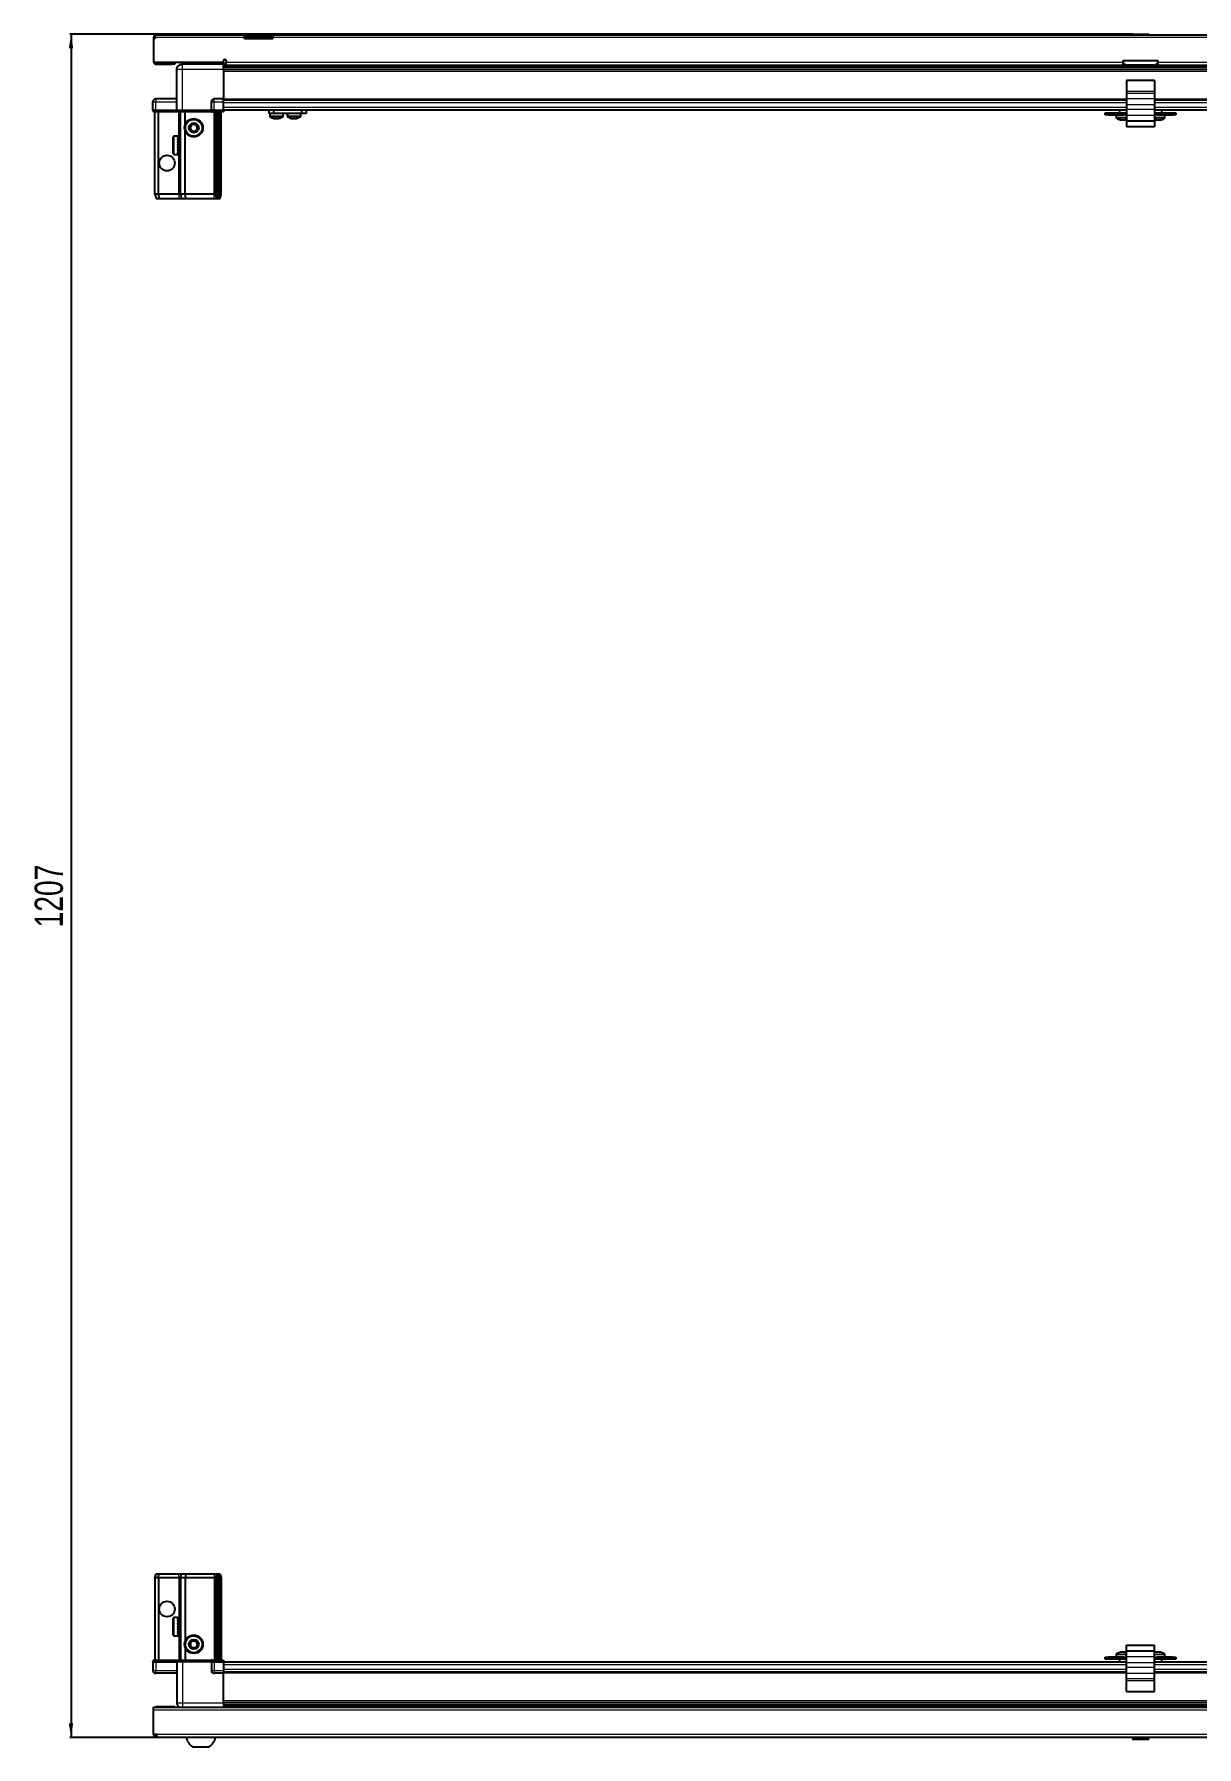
# Model space of a CAD drawing. Header units: millimetres. Extents: x 1214 to 5794, y -275 to 1832.
# Drawn here: x 1286 to 2110, y -275 to 938 of the extents above; entities that cross this region are included whole.
import ezdxf

# ---------------------------------------------------------------- set-up
doc = ezdxf.new("R2010")
doc.units = ezdxf.units.MM
doc.layers.add('FORMAT', color=7, linetype='Continuous')
doc.styles.add('SLDTEXTSTYLE0', font='TXT', dxfattribs={"width": 0.75})
doc.dimstyles.new('SLDDIMSTYLE0', dxfattribs={"dimtxt": 20, "dimasz": 10, "dimexe": 0, "dimexo": 0.0625, "dimgap": 5, "dimtad": 2, "dimdec": 1, "dimrnd": 1e-09, "dimzin": 12, "dimdsep": 46, "dimtxsty": 'SLDTEXTSTYLE0', "dimsah": 1, "dimcen": 0.09, "dimadec": 0, "dimazin": 3, "dimtfac": 1, "dimtofl": 0, "dimtmove": 0, "dimatfit": 3, "dimfxl": 0, "dimfrac": 2, "dimtolj": 1, "dimtzin": 12, "dimarcsym": 0})

# ---------------------------------------------------------------- blocks, each defined once
blk = doc.blocks.new('_D_9')
at = {"layer": 'FORMAT'}
for p, q in [((2064.1, 938.2), (1310.9, 938.2)), ((1311.9, 938.2), (1311.9, -268.8)), ((1372.5, -268.8), (1310.9, -268.8))]:
    blk.add_line(p, q, dxfattribs=at)
for points in [[(1311.9, 938.2), (1310.3, 928.2), (1313.4, 928.2)], [(1311.9, -268.8), (1313.4, -258.8), (1310.3, -258.8)]]:
    blk.add_solid(points, dxfattribs=at)
at = {"layer": 'FORMAT', "insert": (1286.1, 305.2), "char_height": 20, "attachment_point": 1, "rotation": 90, "style": 'SLDTEXTSTYLE0'}
blk.add_mtext('1207', dxfattribs=at)

msp = doc.modelspace()

# ---------------------------------------------------------------- linework, layer by layer
at = {"color": 7, "linetype": 'Continuous', "lineweight": 25}
for p, q in [((1371.37, 935.84), (1370.37, 935.84)), ((1370.37, 935.84), (1370.37, 934.94)), ((1371.37, 934.94), (1370.37, 934.94)), ((1370.37, 934.94), (1370.37, 918.44)), ((1371.37, 935.84), (1371.37, 934.94)), ((1371.97, 937.94), (1434.87, 937.94)), ((1434.87, 935.84), (1434.87, 937.94)), ((1434.87, 937.94), (1444.87, 937.94)), ((1444.87, 936.44), (1434.87, 936.44)), ((1434.87, 934.94), (1434.87, 935.84)), ((1454.87, 934.94), (1434.87, 934.94)), ((1444.87, 937.94), (1454.87, 937.94)), ((1454.87, 936.44), (1444.87, 936.44)), ((1454.87, 937.94), (1454.87, 935.84)), ((1454.87, 937.94), (2684.87, 937.94)), ((1454.87, 934.94), (1454.87, 935.84)), ((2064.09, 938.24), (2064.09, 937.94)), ((2064.09, 938.24), (2075.66, 938.24)), ((2075.66, 937.94), (2075.66, 938.24)), ((1370.37, 918.44), (1419.87, 918.44)), ((1372.47, 916.94), (1383.37, 916.94)), ((1385.37, 916.94), (1383.37, 916.94)), ((1385.37, 918.44), (1385.37, 916.94)), ((1386.87, 884.44), (1386.87, 913.44)), ((1390.62, 918.44), (1390.62, 916.94)), ((1419.87, 916.94), (1390.87, 916.94)), ((1417.12, 916.94), (1417.12, 918.44)), ((1419.87, 918.44), (1419.87, 919.29)), ((1419.87, 918.44), (1419.87, 916.94)), ((1419.87, 916.29), (1443.75, 916.29)), ((2719.87, 914.49), (1419.87, 914.49)), ((2719.87, 914.46), (1419.87, 914.46)), ((1419.87, 913.44), (1419.87, 892.44)), ((1421.87, 919.29), (1421.87, 918.54)), ((1421.87, 916.44), (1421.87, 918.54)), ((1421.87, 916.44), (2057.37, 916.44)), ((1438.38, 916.44), (1438.38, 916.29)), ((1438.54, 916.44), (1438.54, 916.29)), ((1438.74, 916.44), (1438.74, 916.29)), ((1439.29, 916.44), (1439.29, 916.29)), ((1439.71, 916.44), (1439.71, 916.29)), ((1440.6, 916.44), (1440.6, 916.29)), ((1441.18, 916.44), (1441.18, 916.29)), ((1442.32, 916.44), (1442.32, 916.29)), ((1443.01, 916.44), (1443.01, 916.29)), ((1443.75, 916.29), (1444.29, 916.29)), ((1444.29, 916.44), (1444.29, 916.29)), ((1444.29, 916.29), (1444.3, 916.29)), ((1444.3, 916.29), (1445.03, 916.29)), ((1444.48, 916.44), (1444.48, 916.29)), ((1444.98, 916.44), (1444.98, 916.29)), ((1445.03, 916.44), (1445.03, 916.29)), ((1445.03, 916.29), (1446, 916.29)), ((1445.03, 916.29), (1445.03, 916.29)), ((1446, 916.29), (2693.75, 916.29)), ((1446.32, 916.44), (1446.32, 916.29)), ((1446.33, 916.44), (1446.33, 916.29)), ((1447.03, 916.44), (1447.03, 916.29)), ((1448.21, 916.44), (1448.21, 916.29)), ((1448.82, 916.44), (1448.82, 916.29)), ((1449.77, 916.44), (1449.77, 916.29)), ((1450.22, 916.44), (1450.22, 916.29)), ((1450.85, 916.44), (1450.85, 916.29)), ((1451.1, 916.44), (1451.1, 916.29)), ((1451.35, 916.44), (1451.35, 916.29)), ((1451.37, 916.44), (1451.37, 916.29)), ((2082.37, 919.44), (2057.37, 919.44)), ((2057.37, 919.44), (2057.37, 918.54)), ((2057.37, 918.54), (2057.37, 916.44)), ((2079.37, 916.44), (2060.37, 916.44)), ((2082.37, 918.54), (2082.37, 919.44)), ((2082.37, 916.44), (2082.37, 918.54)), ((2082.37, 916.44), (2717.87, 916.44)), ((2079.87, 905.39), (2059.87, 905.39)), ((2059.87, 905.39), (2059.87, 897.66)), ((2079.87, 905.39), (2079.87, 897.66)), ((1369.87, 884.44), (1369.87, 890.44)), ((1386.87, 892.44), (1371.87, 892.44)), ((1411.37, 884.44), (1411.37, 890.44)), ((1419.87, 892.44), (1413.37, 892.44)), ((1419.87, 890.44), (1419.87, 892.44)), ((1419.87, 891.79), (2059.87, 891.79)), ((1419.87, 884.44), (1419.87, 890.44)), ((2059.87, 897.66), (2059.87, 896.22)), ((2059.87, 896.22), (2059.87, 892.45)), ((2059.87, 892.45), (2059.87, 888.12)), ((2059.87, 888.12), (2059.87, 884.89)), ((2079.87, 897.66), (2079.87, 896.22)), ((2079.87, 896.22), (2079.87, 892.45)), ((2079.87, 892.45), (2079.87, 888.12)), ((2079.87, 891.79), (2719.87, 891.79)), ((2079.87, 888.12), (2079.87, 884.89)), ((1369.87, 884.44), (1369.87, 884.1)), ((1369.87, 884.44), (1369.87, 884.44)), ((1369.87, 884.44), (1369.87, 884.1)), ((1371.87, 884.44), (1369.87, 884.44)), ((1369.87, 884.1), (1370.37, 883.24)), ((1369.87, 884.1), (1370.37, 883.24)), ((1370.37, 883.24), (1371.87, 883.24)), ((1371.37, 824.94), (1371.37, 883.24)), ((1371.87, 884.44), (1386.67, 884.44)), ((1386.67, 883.24), (1371.87, 883.24)), ((1373.87, 824.94), (1373.87, 883.24)), ((1386.67, 884.44), (1386.87, 884.44)), ((1386.87, 883.24), (1386.67, 883.24)), ((1386.87, 884.44), (1386.87, 883.24)), ((1386.87, 884.44), (1390.87, 884.44)), ((1390.87, 883.24), (1386.87, 883.24)), ((1389.37, 824.94), (1389.37, 883.24)), ((1390.87, 884.44), (1411.17, 884.44)), ((1411.17, 883.24), (1390.87, 883.24)), ((1392.87, 874.44), (1392.87, 883.24)), ((1411.17, 884.44), (1411.37, 884.44)), ((1411.37, 883.24), (1411.17, 883.24)), ((1411.37, 884.44), (1411.37, 883.24)), ((1413.37, 884.44), (1411.37, 884.44)), ((1411.37, 884.44), (1413.37, 884.44)), ((1411.37, 883.24), (1412.05, 883.24)), ((1419.87, 883.24), (1412.05, 883.24)), ((1413.37, 884.44), (1419.87, 884.44)), ((1413.37, 884.1), (1419.87, 884.1)), ((1414.37, 824.94), (1414.37, 883.24)), ((1415.37, 824.94), (1415.37, 883.24)), ((1416.87, 824.94), (1416.87, 883.24)), ((1418.37, 824.94), (1418.37, 883.24)), ((1419.87, 884.59), (2059.87, 884.59)), ((1419.87, 884.44), (1419.87, 884.1)), ((1419.87, 884.1), (1419.87, 883.24)), ((1452.32, 882.09), (1452.32, 884.59)), ((1455.32, 882.09), (1452.32, 882.09)), ((1452.67, 882.09), (1452.67, 880.18)), ((1455.32, 884.59), (1455.32, 882.09)), ((1475.52, 882.09), (1455.32, 882.09)), ((1462.17, 880.18), (1462.17, 882.09)), ((1465.12, 882.09), (1465.12, 880.18)), ((1465.17, 882.09), (1465.17, 880.18)), ((1474.67, 880.18), (1474.67, 882.09)), ((1475.52, 882.09), (1475.52, 884.59)), ((1478.52, 882.09), (1475.52, 882.09)), ((1478.52, 884.59), (1478.52, 882.09)), ((2044.87, 881.09), (2044.87, 882.59)), ((2044.87, 882.59), (2046.87, 882.59)), ((2046.87, 881.09), (2044.87, 881.09)), ((2046.87, 882.59), (2046.87, 881.09)), ((2046.87, 882.59), (2058.12, 882.59)), ((2046.87, 881.09), (2058.12, 881.09)), ((2052.62, 881.09), (2052.62, 879.18)), ((2054.87, 884.59), (2054.87, 882.59)), ((2058.12, 881.09), (2058.12, 882.59)), ((2058.12, 882.59), (2059.87, 882.59)), ((2059.87, 881.09), (2058.12, 881.09)), ((2059.87, 884.89), (2059.87, 880.57)), ((2059.87, 880.57), (2059.87, 876.59)), ((2079.87, 876.59), (2059.87, 876.59)), ((2059.87, 876.59), (2059.87, 872.59)), ((2079.87, 884.89), (2079.87, 880.57)), ((2079.87, 884.59), (2719.87, 884.59)), ((2079.87, 882.59), (2081.62, 882.59)), ((2081.62, 881.09), (2079.87, 881.09)), ((2079.87, 880.57), (2079.87, 876.59)), ((2079.87, 877.79), (2080.12, 877.71)), ((2079.87, 876.59), (2079.87, 872.59)), ((2081.62, 882.59), (2081.62, 881.09)), ((2081.62, 882.59), (2092.87, 882.59)), ((2081.62, 881.09), (2092.87, 881.09)), ((2084.87, 882.59), (2084.87, 884.59)), ((2087.12, 879.18), (2087.12, 881.09)), ((2092.87, 881.09), (2092.87, 882.59)), ((2092.87, 882.59), (2094.87, 882.59)), ((2094.87, 881.09), (2092.87, 881.09)), ((2094.87, 882.59), (2094.87, 881.09)), ((1384.17, 853.74), (1384.17, 865.14)), ((1387.87, 865.94), (1384.97, 865.94)), ((1387.37, 865.84), (1387.87, 865.84)), ((1387.37, 865.84), (1387.37, 865.68)), ((1387.37, 865.68), (1387.87, 865.68)), ((1387.37, 865.19), (1387.87, 865.19)), ((1387.37, 865.19), (1387.37, 864.81)), ((1387.37, 864.81), (1387.87, 864.81)), ((1387.37, 863.97), (1387.87, 863.97)), ((1387.37, 863.97), (1387.37, 863.42)), ((1387.37, 863.42), (1387.87, 863.42)), ((1387.37, 862.31), (1387.87, 862.31)), ((1387.37, 862.31), (1387.37, 861.63)), ((1387.87, 865.84), (1387.87, 865.94)), ((1387.87, 865.68), (1387.87, 865.84)), ((1387.87, 865.19), (1387.87, 865.68)), ((1387.87, 864.81), (1387.87, 865.19)), ((1387.87, 863.97), (1387.87, 864.81)), ((1387.87, 863.42), (1387.87, 863.97)), ((1387.97, 863.84), (1387.87, 863.84)), ((1387.87, 862.31), (1387.87, 863.42)), ((1387.87, 861.63), (1387.87, 862.31)), ((1387.97, 862.32), (1387.97, 863.84)), ((1387.97, 855.04), (1387.97, 862.32)), ((1388.86, 862.75), (1388.37, 863.44)), ((1388.37, 855.44), (1388.37, 863.44)), ((1389.34, 863.44), (1388.86, 862.75)), ((1388.86, 856.13), (1388.86, 862.75)), ((1389.37, 863.44), (1389.34, 863.44)), ((1389.34, 855.44), (1389.34, 863.44)), ((1392.87, 824.94), (1392.87, 869.44)), ((2079.87, 872.59), (2059.87, 872.59)), ((1384.97, 852.94), (1387.87, 852.94)), ((1387.37, 861.63), (1387.87, 861.63)), ((1387.37, 860.37), (1387.87, 860.37)), ((1387.37, 860.37), (1387.37, 859.63)), ((1387.37, 860.07), (1387.87, 860.07)), ((1387.37, 859.63), (1387.87, 859.63)), ((1387.37, 858.34), (1387.87, 858.34)), ((1387.37, 858.34), (1387.37, 857.62)), ((1387.37, 858.2), (1387.87, 858.2)), ((1387.37, 857.62), (1387.87, 857.62)), ((1387.37, 856.41), (1387.87, 856.41)), ((1387.37, 856.41), (1387.37, 855.78)), ((1387.37, 855.78), (1387.87, 855.78)), ((1387.37, 854.78), (1387.87, 854.78)), ((1387.37, 854.78), (1387.37, 854.3)), ((1387.37, 854.3), (1387.87, 854.3)), ((1387.37, 853.61), (1387.87, 853.61)), ((1387.37, 853.61), (1387.37, 853.32)), ((1387.37, 853.32), (1387.87, 853.32)), ((1387.37, 853), (1387.87, 853)), ((1387.37, 853), (1387.37, 852.94)), ((1387.37, 852.94), (1387.87, 852.94)), ((1387.87, 860.37), (1387.87, 861.63)), ((1387.87, 860.07), (1387.87, 860.37)), ((1387.87, 858.34), (1387.87, 859.63)), ((1387.87, 857.62), (1387.87, 858.2)), ((1387.87, 856.41), (1387.87, 857.62)), ((1387.87, 855.78), (1387.87, 856.41)), ((1387.87, 854.78), (1387.87, 855.78)), ((1387.87, 855.04), (1387.97, 855.04)), ((1387.87, 854.3), (1387.87, 854.78)), ((1387.87, 853.61), (1387.87, 854.3)), ((1387.87, 853.32), (1387.87, 853.61)), ((1387.87, 853), (1387.87, 853.32)), ((1387.87, 852.94), (1387.87, 853)), ((1387.87, 852.94), (1387.87, 852.94)), ((1388.37, 855.44), (1388.86, 856.13)), ((1388.86, 856.13), (1389.34, 855.44)), ((1389.34, 855.44), (1389.37, 855.44)), ((1371.37, 824.94), (1372.18, 821.94)), ((1373.87, 824.94), (1371.37, 824.94)), ((1372.18, 821.94), (1374.03, 821.94)), ((1388.37, 824.94), (1373.87, 824.94)), ((1373.87, 824.94), (1374.03, 821.94)), ((1374.03, 821.94), (1388.37, 821.94)), ((1389.37, 824.94), (1388.37, 824.94)), ((1388.37, 821.94), (1390.18, 821.94)), ((1392.87, 824.94), (1389.37, 824.94)), ((1389.37, 824.94), (1390.18, 821.94)), ((1390.18, 821.94), (1393.21, 821.94)), ((1413.37, 824.94), (1392.87, 824.94)), ((1393.21, 821.94), (1392.87, 824.94)), ((1393.21, 821.94), (1413.37, 821.94)), ((1414.37, 824.94), (1413.37, 824.94)), ((1413.37, 821.94), (1415.18, 821.94)), ((1415.37, 824.94), (1414.37, 824.94)), ((1415.18, 821.94), (1414.37, 824.94)), ((1415.18, 821.94), (1415.92, 821.94)), ((1416.87, 824.94), (1415.37, 824.94)), ((1415.92, 821.94), (1415.37, 824.94)), ((1415.92, 821.94), (1416.42, 821.94)), ((1416.42, 821.94), (1416.87, 824.94)), ((1416.42, 821.94), (1417.57, 821.94)), ((1418.37, 824.94), (1416.87, 824.94)), ((1417.57, 821.94), (1418.37, 824.94)), ((1371.37, -155.76), (1372.18, -152.76)), ((1373.87, -155.76), (1371.37, -155.76)), ((1371.37, -155.76), (1371.37, -214.06)), ((1372.18, -152.76), (1374.03, -152.76)), ((1373.87, -155.76), (1374.03, -152.76)), ((1388.37, -155.76), (1373.87, -155.76)), ((1373.87, -155.76), (1373.87, -214.06)), ((1374.03, -152.76), (1388.37, -152.76)), ((1388.37, -152.76), (1390.18, -152.76)), ((1389.37, -155.76), (1388.37, -155.76)), ((1389.37, -155.76), (1390.18, -152.76)), ((1392.87, -155.76), (1389.37, -155.76)), ((1389.37, -155.76), (1389.37, -214.06)), ((1390.18, -152.76), (1393.21, -152.76)), ((1393.21, -152.76), (1392.87, -155.76)), ((1413.37, -155.76), (1392.87, -155.76)), ((1392.87, -155.76), (1392.87, -200.26)), ((1393.21, -152.76), (1413.37, -152.76)), ((1413.37, -152.76), (1415.18, -152.76)), ((1414.37, -155.76), (1413.37, -155.76)), ((1415.18, -152.76), (1414.37, -155.76)), ((1414.37, -155.76), (1414.37, -214.06)), ((1415.37, -155.76), (1414.37, -155.76)), ((1415.18, -152.76), (1415.92, -152.76)), ((1415.92, -152.76), (1415.37, -155.76)), ((1415.37, -155.76), (1415.37, -214.06)), ((1416.87, -155.76), (1415.37, -155.76)), ((1415.92, -152.76), (1416.42, -152.76)), ((1416.42, -152.76), (1416.87, -155.76)), ((1416.42, -152.76), (1417.57, -152.76)), ((1416.87, -155.76), (1416.87, -214.06)), ((1418.37, -155.76), (1416.87, -155.76)), ((1417.57, -152.76), (1418.37, -155.76)), ((1418.37, -155.76), (1418.37, -214.06)), ((1384.17, -195.96), (1384.17, -184.56)), ((1387.37, -183.76), (1384.97, -183.76)), ((1387.37, -183.76), (1387.37, -183.77)), ((1387.37, -183.77), (1387.87, -183.77)), ((1387.37, -183.96), (1387.87, -183.96)), ((1387.37, -183.96), (1387.37, -184.18)), ((1387.37, -184.18), (1387.87, -184.18)), ((1387.37, -184.75), (1387.87, -184.75)), ((1387.37, -184.75), (1387.37, -185.18)), ((1387.37, -185.18), (1387.87, -185.18)), ((1387.37, -186.09), (1387.87, -186.09)), ((1387.37, -186.09), (1387.37, -186.68)), ((1387.37, -186.68), (1387.87, -186.68)), ((1387.37, -187.83), (1387.87, -187.83)), ((1387.37, -187.83), (1387.37, -188.53)), ((1387.37, -188.53), (1387.87, -188.53)), ((1387.37, -189.81), (1387.87, -189.81)), ((1387.37, -189.81), (1387.37, -190.55)), ((1387.37, -189.96), (1387.87, -189.96)), ((1387.37, -190.46), (1387.87, -190.46)), ((1387.37, -190.55), (1387.87, -190.55)), ((1387.37, -191.84), (1387.87, -191.84)), ((1387.37, -191.84), (1387.37, -192.54)), ((1387.37, -192.54), (1387.87, -192.54)), ((1387.37, -193.71), (1387.87, -193.71)), ((1387.37, -193.71), (1387.37, -194.31)), ((1387.87, -183.96), (1387.87, -183.77)), ((1387.87, -184.18), (1387.87, -183.96)), ((1387.87, -184.75), (1387.87, -184.18)), ((1387.87, -185.18), (1387.87, -184.75)), ((1387.87, -186.09), (1387.87, -185.18)), ((1387.97, -185.86), (1387.87, -185.86)), ((1387.87, -186.68), (1387.87, -186.09)), ((1387.87, -187.83), (1387.87, -186.68)), ((1387.87, -188.53), (1387.87, -187.83)), ((1387.87, -189.81), (1387.87, -188.53)), ((1387.87, -189.96), (1387.87, -189.81)), ((1387.87, -190.55), (1387.87, -190.46)), ((1387.87, -191.84), (1387.87, -190.55)), ((1387.87, -192.54), (1387.87, -191.84)), ((1387.87, -193.71), (1387.87, -192.54)), ((1387.87, -194.31), (1387.87, -193.71)), ((1387.97, -194.66), (1387.97, -185.86)), ((1388.86, -186.95), (1388.37, -186.26)), ((1388.37, -194.26), (1388.37, -186.26)), ((1388.37, -194.26), (1388.86, -193.57)), ((1389.34, -186.26), (1388.86, -186.95)), ((1388.86, -193.57), (1388.86, -186.95)), ((1388.86, -193.57), (1389.34, -194.26)), ((1389.37, -186.26), (1389.34, -186.26)), ((1389.34, -194.26), (1389.34, -186.26)), ((1384.97, -196.76), (1387.37, -196.76)), ((1387.37, -194.31), (1387.87, -194.31)), ((1387.37, -195.24), (1387.87, -195.24)), ((1387.37, -195.24), (1387.37, -195.69)), ((1387.37, -195.69), (1387.87, -195.69)), ((1387.37, -196.29), (1387.87, -196.29)), ((1387.37, -196.29), (1387.37, -196.53)), ((1387.37, -196.53), (1387.87, -196.53)), ((1387.37, -196.75), (1387.87, -196.75)), ((1387.37, -196.75), (1387.37, -196.76)), ((1387.37, -196.76), (1387.87, -196.76)), ((1387.87, -195.24), (1387.87, -194.31)), ((1387.87, -194.66), (1387.97, -194.66)), ((1387.87, -195.69), (1387.87, -195.24)), ((1387.87, -196.29), (1387.87, -195.69)), ((1387.87, -196.53), (1387.87, -196.29)), ((1387.87, -196.75), (1387.87, -196.53)), ((1387.87, -196.76), (1387.87, -196.75)), ((1389.34, -194.26), (1389.37, -194.26)), ((1392.87, -205.26), (1392.87, -214.06)), ((2059.87, -203.41), (2079.87, -203.41)), ((2059.87, -207.41), (2059.87, -203.41)), ((2079.87, -207.41), (2079.87, -203.41)), ((1370.37, -214.06), (1369.87, -214.93)), ((1369.87, -215.26), (1369.87, -214.93)), ((1369.87, -215.26), (1371.87, -215.26)), ((1369.87, -215.26), (1369.87, -221.26)), ((1371.87, -214.06), (1370.37, -214.06)), ((1371.87, -214.06), (1386.67, -214.06)), ((1386.67, -215.26), (1371.87, -215.26)), ((1371.87, -215.26), (1386.67, -215.26)), ((1386.67, -214.06), (1386.87, -214.06)), ((1386.87, -215.26), (1386.67, -215.26)), ((1386.87, -215.26), (1386.87, -214.06)), ((1386.87, -214.06), (1390.87, -214.06)), ((1390.87, -215.26), (1386.87, -215.26)), ((1386.87, -215.26), (1386.87, -244.26)), ((1390.87, -214.06), (1411.17, -214.06)), ((1411.17, -215.26), (1390.87, -215.26)), ((1411.17, -214.06), (1411.37, -214.06)), ((1411.37, -215.26), (1411.17, -215.26)), ((1411.37, -215.26), (1411.37, -214.06)), ((1412.05, -214.06), (1411.37, -214.06)), ((1411.37, -215.26), (1413.37, -215.26)), ((1411.37, -215.26), (1411.37, -221.26)), ((1412.05, -214.06), (1419.87, -214.06)), ((1419.87, -214.93), (1413.37, -214.93)), ((1419.87, -215.26), (1413.37, -215.26)), ((1413.37, -215.26), (1419.87, -215.26)), ((1419.87, -214.06), (1419.87, -214.93)), ((1419.87, -214.93), (1419.87, -214.93)), ((1419.87, -215.26), (1419.87, -214.93)), ((1419.87, -215.26), (1419.87, -215.26)), ((1419.87, -215.26), (1419.87, -221.26)), ((2059.87, -215.41), (1419.87, -215.41)), ((2044.87, -213.41), (2044.87, -211.91)), ((2044.87, -211.91), (2046.87, -211.91)), ((2046.87, -213.41), (2044.87, -213.41)), ((2046.87, -211.91), (2046.87, -213.41)), ((2058.12, -211.91), (2046.87, -211.91)), ((2058.12, -213.41), (2046.87, -213.41)), ((2052.62, -210.01), (2052.62, -211.91)), ((2054.87, -213.41), (2054.87, -215.41)), ((2058.12, -213.41), (2058.12, -211.91)), ((2058.12, -211.91), (2059.87, -211.91)), ((2059.87, -213.41), (2058.12, -213.41)), ((2058.55, -208.43), (2058.55, -208.43)), ((2059.87, -207.41), (2079.87, -207.41)), ((2059.87, -211.4), (2059.87, -207.41)), ((2059.87, -215.72), (2059.87, -211.4)), ((2059.87, -218.95), (2059.87, -215.72)), ((2079.87, -211.4), (2079.87, -207.41)), ((2079.87, -215.72), (2079.87, -211.4)), ((2079.87, -211.91), (2081.62, -211.91)), ((2081.62, -213.41), (2079.87, -213.41)), ((2719.87, -215.41), (2079.87, -215.41)), ((2079.87, -218.95), (2079.87, -215.72)), ((2081.62, -211.91), (2081.62, -213.41)), ((2092.87, -211.91), (2081.62, -211.91)), ((2092.87, -213.41), (2081.62, -213.41)), ((2083.55, -208.43), (2083.55, -208.43)), ((2084.87, -215.41), (2084.87, -213.41)), ((2087.12, -211.91), (2087.12, -210.01)), ((2092.87, -213.41), (2092.87, -211.91)), ((2092.87, -211.91), (2094.87, -211.91)), ((2094.87, -213.41), (2092.87, -213.41)), ((2094.87, -211.91), (2094.87, -213.41)), ((1386.87, -223.26), (1371.87, -223.26)), ((1419.87, -223.26), (1413.37, -223.26)), ((1419.87, -221.26), (1419.87, -223.26)), ((2059.87, -222.61), (1419.87, -222.61)), ((1419.87, -244.26), (1419.87, -223.26)), ((2059.87, -223.27), (2059.87, -218.95)), ((2059.87, -227.05), (2059.87, -223.27)), ((2059.87, -228.49), (2059.87, -227.05)), ((2059.87, -236.21), (2059.87, -228.49)), ((2079.87, -223.27), (2079.87, -218.95)), ((2719.87, -222.61), (2079.87, -222.61)), ((2079.87, -227.05), (2079.87, -223.27)), ((2079.87, -228.49), (2079.87, -227.05)), ((2079.87, -236.21), (2079.87, -228.49)), ((2059.87, -236.21), (2079.87, -236.21)), ((1370.37, -249.36), (1370.37, -247.26)), ((1370.37, -247.26), (2769.37, -247.26)), ((1370.37, -266.66), (1370.37, -249.36)), ((1385.37, -247.16), (1372.47, -247.16)), ((1385.37, -247.16), (1385.37, -247.26)), ((1419.87, -245.29), (2719.87, -245.29)), ((1419.87, -245.32), (2719.87, -245.32)), ((1443.75, -247.11), (1419.87, -247.11)), ((1438.37, -247.26), (1438.37, -247.11)), ((1438.41, -247.26), (1438.41, -247.11)), ((1438.68, -247.26), (1438.68, -247.11)), ((1438.95, -247.26), (1438.95, -247.11)), ((1439.6, -247.26), (1439.6, -247.11)), ((1440.06, -247.26), (1440.06, -247.11)), ((1441.03, -247.26), (1441.03, -247.11)), ((1441.65, -247.26), (1441.65, -247.11)), ((1442.83, -247.26), (1442.83, -247.11)), ((1443.49, -247.26), (1443.49, -247.11)), ((1443.55, -247.26), (1443.55, -247.11)), ((1444.84, -247.11), (1443.75, -247.11)), ((1445.57, -247.11), (1444.84, -247.11)), ((1444.84, -247.26), (1444.84, -247.11)), ((1444.84, -247.11), (1444.84, -247.11)), ((1444.85, -247.26), (1444.85, -247.11)), ((1445.35, -247.26), (1445.35, -247.11)), ((1445.58, -247.11), (1445.57, -247.11)), ((1445.58, -247.26), (1445.58, -247.11)), ((1446, -247.11), (1445.58, -247.11)), ((2693.75, -247.11), (1446, -247.11)), ((1446.85, -247.26), (1446.85, -247.11)), ((1447.54, -247.26), (1447.54, -247.11)), ((1448.67, -247.26), (1448.67, -247.11)), ((1449.24, -247.26), (1449.24, -247.11)), ((1450.11, -247.26), (1450.11, -247.11)), ((1450.52, -247.26), (1450.52, -247.11)), ((1451.05, -247.26), (1451.05, -247.11)), ((1451.24, -247.26), (1451.24, -247.11)), ((1451.37, -247.26), (1451.37, -247.11)), ((1372.47, -266.66), (1370.37, -266.66)), ((1372.47, -266.66), (1372.47, -268.76)), ((2767.27, -268.76), (1372.47, -268.76)), ((1397.87, -275.36), (1409.87, -275.36)), ((2065.07, -268.76), (2064.09, -269.75)), ((2064.09, -269.75), (2064.09, -270.26)), ((2075.66, -269.75), (2064.09, -269.75)), ((2075.66, -270.26), (2064.09, -270.26)), ((2075.66, -269.75), (2074.67, -268.76)), ((2075.66, -270.26), (2075.66, -269.75))]:
    msp.add_line(p, q, dxfattribs=at)
at = {"color": 8, "linetype": 'Continuous', "lineweight": 18}
for p, q in [((1434.87, 935.84), (1371.37, 935.84)), ((1444.87, 936.44), (1444.87, 937.94)), ((2684.87, 935.84), (1454.87, 935.84)), ((1372.47, 918.44), (1372.47, 916.94)), ((1383.37, 916.94), (1383.37, 918.44)), ((1390.87, 913.44), (1419.87, 913.44)), ((1390.87, 884.44), (1390.87, 913.44)), ((1419.87, 916.94), (1421.87, 916.94)), ((2719.87, 915.7), (1419.87, 915.7)), ((1419.87, 913.25), (2719.87, 913.25)), ((2719.87, 911.84), (1419.87, 911.84)), ((1421.87, 918.54), (2057.37, 918.54)), ((2057.37, 916.94), (2058.72, 916.94)), ((2081.03, 916.94), (2082.37, 916.94)), ((2082.37, 918.54), (2717.87, 918.54)), ((1369.87, 890.44), (1371.87, 890.44)), ((1371.87, 892.44), (1371.87, 890.44)), ((1371.87, 884.44), (1371.87, 890.44)), ((1371.87, 890.44), (1386.87, 890.44)), ((1411.37, 890.44), (1413.37, 890.44)), ((1413.37, 890.44), (1413.37, 892.44)), ((1413.37, 890.44), (1419.87, 890.44)), ((1413.37, 884.44), (1413.37, 890.44)), ((1419.87, 892.44), (2059.87, 892.44)), ((1419.87, 889.79), (2059.87, 889.79)), ((1419.87, 886.59), (2059.87, 886.59)), ((2079.87, 897.66), (2059.87, 897.66)), ((2079.87, 896.22), (2059.87, 896.22)), ((2079.87, 892.45), (2059.87, 892.45)), ((2079.87, 888.12), (2059.87, 888.12)), ((2079.87, 892.44), (2719.87, 892.44)), ((2079.87, 889.79), (2719.87, 889.79)), ((2079.87, 886.59), (2719.87, 886.59)), ((1371.87, 884.44), (1371.87, 883.24)), ((1386.67, 883.24), (1386.67, 884.44)), ((1388.37, 863.44), (1388.37, 883.24)), ((1390.87, 884.44), (1390.87, 883.24)), ((1411.17, 883.24), (1411.17, 884.44)), ((1413.37, 884.44), (1413.37, 884.1)), ((1413.37, 824.94), (1413.37, 883.24)), ((1462.17, 880.18), (1452.67, 880.18)), ((1461.98, 879.81), (1452.87, 879.81)), ((1465.17, 880.18), (1465.12, 880.18)), ((1474.67, 880.18), (1465.17, 880.18)), ((1465.37, 879.81), (1465.32, 879.81)), ((1474.48, 879.81), (1465.37, 879.81)), ((2059.87, 879.18), (2052.62, 879.18)), ((2059.87, 878.81), (2052.82, 878.81)), ((2079.87, 884.89), (2059.87, 884.89)), ((2079.87, 880.57), (2059.87, 880.57)), ((2087.12, 879.18), (2079.87, 879.18)), ((2086.93, 878.81), (2079.87, 878.81)), ((1384.97, 852.94), (1384.97, 865.94)), ((1388.37, 824.94), (1388.37, 855.44)), ((1388.37, 824.94), (1388.37, 821.94)), ((1413.37, 821.94), (1413.37, 824.94)), ((1388.37, -155.76), (1388.37, -152.76)), ((1388.37, -155.76), (1388.37, -186.26)), ((1413.37, -152.76), (1413.37, -155.76)), ((1413.37, -155.76), (1413.37, -214.06)), ((1384.97, -196.76), (1384.97, -183.76)), ((1388.37, -194.26), (1388.37, -214.06)), ((1371.87, -215.26), (1371.87, -214.06)), ((1371.87, -215.26), (1371.87, -221.26)), ((1386.67, -215.26), (1386.67, -214.06)), ((1390.87, -215.26), (1390.87, -214.06)), ((1390.87, -215.26), (1390.87, -244.26)), ((1411.17, -215.26), (1411.17, -214.06)), ((1413.37, -215.26), (1413.37, -214.93)), ((1413.37, -215.26), (1413.37, -221.26)), ((1419.87, -215.26), (1419.87, -214.93)), ((2059.87, -217.41), (1419.87, -217.41)), ((2052.62, -210.01), (2057.37, -210.01)), ((2052.82, -209.64), (2057.37, -209.64)), ((2057.37, -209.64), (2059.87, -209.64)), ((2057.37, -210.01), (2059.87, -210.01)), ((2059.87, -211.4), (2079.87, -211.4)), ((2059.87, -215.72), (2079.87, -215.72)), ((2079.87, -209.64), (2082.37, -209.64)), ((2079.87, -210.01), (2082.37, -210.01)), ((2719.87, -217.41), (2079.87, -217.41)), ((2082.37, -209.64), (2086.93, -209.64)), ((2082.37, -210.01), (2087.12, -210.01)), ((1369.87, -221.26), (1371.87, -221.26)), ((1371.87, -221.26), (1386.87, -221.26)), ((1371.87, -223.26), (1371.87, -221.26)), ((1411.37, -221.26), (1413.37, -221.26)), ((1413.37, -221.26), (1419.87, -221.26)), ((1413.37, -221.26), (1413.37, -223.26)), ((2059.87, -220.61), (1419.87, -220.61)), ((2059.87, -223.26), (1419.87, -223.26)), ((2059.87, -218.95), (2079.87, -218.95)), ((2059.87, -223.27), (2079.87, -223.27)), ((2059.87, -227.05), (2079.87, -227.05)), ((2059.87, -228.49), (2079.87, -228.49)), ((2719.87, -220.61), (2079.87, -220.61)), ((2719.87, -223.26), (2079.87, -223.26)), ((1419.87, -242.67), (2719.87, -242.67)), ((2769.37, -249.36), (1370.37, -249.36)), ((1372.47, -247.26), (1372.47, -247.16)), ((1390.87, -244.26), (1419.87, -244.26)), ((2719.87, -244.08), (1419.87, -244.08)), ((1419.87, -246.53), (2719.87, -246.53)), ((2767.27, -266.66), (1372.47, -266.66))]:
    msp.add_line(p, q, dxfattribs=at)
at = {"color": 7, "linetype": 'Continuous', "lineweight": 25, "flags": 128}
for points in [[(2059.87, -208.61), (2059.87, -208.61), (2059.55, -208.52)], [(2080.22, -208.51), (2079.9, -208.6), (2079.87, -208.61)], [(1372.47, -247.16), (1372.06, -247.2), (1371.83, -247.26)]]:
    msp.add_lwpolyline(points, dxfattribs=at)
at = {"color": 7, "linetype": 'Continuous', "lineweight": 25}
for centre, radius in [((1398.87, 871.94), 6.5), ((1398.87, 871.94), 3.46), ((1379.87, 846.94), 5.5), ((1379.87, -177.76), 5.5), ((1398.87, -202.76), 6.5), ((1398.87, -202.76), 3.46)]:
    msp.add_circle(centre, radius, dxfattribs=at)
at = {"color": 8, "linetype": 'Continuous', "lineweight": 18}
for centre in [(1398.87, 871.94), (1398.87, -202.76)]:
    msp.add_circle(centre, 5.7, dxfattribs=at)
at = {"color": 7, "linetype": 'Continuous', "lineweight": 25}
for centre, radius, start, end in [((1372.47, 919.04), 2.1, 196.60155, 270), ((1420.87, 919.29), 1, 0, 180), ((2060.37, 919.44), 3, 180, 270), ((2079.37, 919.44), 3, 270, 360), ((1371.87, 890.44), 2, 90, 180), ((1413.37, 890.44), 2, 90, 180), ((1398.87, 871.94), 2.5, 74.92207, 134.92207), ((1398.87, 871.94), 2.5, 14.92207, 74.92207), ((1453.12, 880.18), 0.45, 180, 235.28209), ((1457.42, 886.39), 8, 235.28209, 258.9392), ((1457.42, 886.39), 8, 281.00757, 304.71791), ((1461.72, 880.18), 0.45, 304.71791, 0), ((1465.57, 880.18), 0.45, 180, 235.28209), ((1465.62, 880.18), 0.45, 180, 235.28209), ((1469.87, 886.39), 8, 235.28209, 256.54113), ((1469.92, 886.39), 8, 235.28209, 259.06255), ((1469.92, 886.39), 8, 280.87532, 304.71791), ((1474.22, 880.18), 0.45, 304.71791, 0), ((2053.07, 879.18), 0.45, 180, 235.28209), ((2057.37, 885.39), 8, 235.28209, 259.10263), ((2057.37, 885.39), 8, 280.79755, 288.20996), ((2082.37, 885.39), 8, 286.33055, 304.71791), ((2086.67, 879.18), 0.45, 304.71791, 0), ((1384.97, 865.14), 0.8, 90, 180), ((1388.37, 863.84), 0.4, 180, 270), ((1398.87, 871.94), 2.5, 134.92207, 194.92207), ((1398.87, 871.94), 2.5, 194.92207, 254.92207), ((1398.87, 871.94), 2.5, 254.92207, 314.92207), ((1398.87, 871.94), 2.5, 314.92207, 14.92207), ((1384.97, 853.74), 0.8, 180, 270), ((1388.37, 855.04), 0.4, 90, 180), ((1384.97, -184.56), 0.8, 90, 180), ((1388.37, -185.86), 0.4, 180, 270), ((1384.97, -195.96), 0.8, 180, 270), ((1388.37, -194.66), 0.4, 90, 180), ((1398.87, -202.76), 2.5, 147.37605, 207.37605), ((1398.87, -202.76), 2.5, 207.37605, 267.37605), ((1398.87, -202.76), 2.5, 87.37605, 147.37605), ((1398.87, -202.76), 2.5, 267.37605, 327.37605), ((1398.87, -202.76), 2.5, 27.37605, 87.37605), ((1398.87, -202.76), 2.5, 327.37605, 27.37605), ((2053.07, -210.01), 0.45, 124.71791, 180), ((2057.37, -216.21), 8, 105.59831, 124.71791), ((2082.37, -216.21), 8, 55.28209, 74.20809), ((2086.67, -210.01), 0.45, 0, 55.28209), ((1371.87, -221.26), 2, 180, 270), ((1413.37, -221.26), 2, 180, 270), ((1372.47, -266.66), 2.1, 180, 270), ((1372.47, -266.66), 0.6, 180, 270), ((1404.9, -265.74), 11.91, 194.70035, 233.8734), ((1402.85, -265.74), 11.91, 306.1266, 345.29965)]:
    msp.add_arc(centre, radius, start, end, dxfattribs=at)
for centre, start_param, end_param in [((1413.37, 880.64), 0, 0.7227342), ((1413.37, -211.47), 2.4188584, 3.1415927)]:
    msp.add_ellipse(centre, major_axis=(0, 3.46), ratio=0.5773503, start_param=start_param, end_param=end_param, dxfattribs=at)
for points, knots in [([(1371.96, 937.84), (1371.89, 937.83), (1371.57, 937.79), (1371.09, 937.46), (1370.62, 936.91), (1370.4, 936.33), (1370.38, 935.96), (1370.37, 935.84)], [0, 0, 0, 0, 0.0862, 0.3453145, 0.6044258, 0.863537, 1, 1, 1, 1]), ([(1371.37, 935.84), (1371.42, 936.09), (1371.51, 936.58), (1371.64, 937.22), (1371.77, 937.69), (1371.88, 937.91), (1371.95, 937.93), (1371.97, 937.94)], [0, 0, 0, 0, 0.2302553, 0.4485219, 0.6667858, 0.8850496, 1, 1, 1, 1]), ([(1386.87, 913.44), (1386.92, 913.88), (1386.99, 914.55), (1387.43, 915.37), (1387.88, 915.93), (1388.44, 916.38), (1389.26, 916.82), (1389.93, 916.89), (1390.37, 916.94)], [0, 0, 0, 0, 0.2394568, 0.3683607, 0.5, 0.6316393, 0.7605432, 1, 1, 1, 1]), ([(1390.87, 916.94), (1390.81, 916.94), (1390.68, 916.94), (1390.51, 916.94), (1390.4, 916.94), (1390.38, 916.94), (1390.37, 916.94)], [0, 0, 0, 0, 0.2493943, 0.5003335, 0.7501667, 1, 1, 1, 1]), ([(1419.87, 913.44), (1419.87, 913.83), (1419.87, 914.62), (1419.87, 915.67), (1419.87, 916.46), (1419.87, 916.88), (1419.87, 916.92), (1419.87, 916.94)], [0, 0, 0, 0, 0.2146939, 0.4293877, 0.6440816, 0.8587754, 1, 1, 1, 1]), ([(1396.09, 872.69), (1396.45, 873.05), (1397.13, 873.73), (1397.81, 874.41), (1398.13, 874.73)], [0, 0, 0, 0, 0.5346859, 1, 1, 1, 1]), ([(1398.13, 874.73), (1398.63, 874.59), (1399.56, 874.34), (1400.49, 874.09), (1400.92, 873.97)], [0, 0, 0, 0, 0.5346859, 1, 1, 1, 1]), ([(1400.92, 873.97), (1400.95, 873.85), (1401.1, 873.28), (1401.36, 872.31), (1401.57, 871.52), (1401.66, 871.19)], [0, 0, 0, 0, 0.1331247, 0.6370994, 1, 1, 1, 1]), ([(1455.92, 878.53), (1455.92, 878.53), (1455.92, 878.53), (1455.79, 878.56), (1455.61, 878.61), (1455.46, 878.66), (1455.38, 878.7), (1455.37, 878.71), (1455.37, 878.71), (1455.38, 878.71), (1455.41, 878.71), (1455.48, 878.69), (1455.77, 878.62), (1456.15, 878.55), (1456.56, 878.52), (1456.83, 878.55), (1456.99, 878.61), (1457.09, 878.68), (1457.17, 878.7), (1457.19, 878.71), (1457.21, 878.71), (1457.23, 878.71), (1457.27, 878.7), (1457.38, 878.67), (1457.53, 878.6), (1457.76, 878.54), (1458.05, 878.52), (1458.4, 878.54), (1458.7, 878.59), (1458.95, 878.64), (1459.06, 878.67), (1459.14, 878.69), (1459.2, 878.7), (1459.23, 878.71), (1459.25, 878.71), (1459.26, 878.71), (1459.26, 878.71)], [0, 0, 0, 0, 0.0260981, 0.0798373, 0.1372046, 0.1783571, 0.1990393, 0.2033396, 0.2076895, 0.2107229, 0.2145438, 0.2214795, 0.2486016, 0.3557772, 0.404897, 0.4544227, 0.54605, 0.5914038, 0.5971187, 0.6013251, 0.6043817, 0.6074438, 0.6119905, 0.6242286, 0.6785193, 0.7597502, 0.8043048, 0.8490258, 0.923625, 0.9513598, 0.9687075, 0.9799959, 0.9911421, 0.9954732, 0.998845, 1, 1, 1, 1]), ([(1459.26, 878.71), (1459.26, 878.71), (1459.27, 878.71), (1459.27, 878.7), (1459.23, 878.67), (1459.08, 878.6), (1458.95, 878.55), (1458.89, 878.52), (1458.94, 878.53), (1458.96, 878.54)], [0, 0, 0, 0, 0.0151829, 0.0365363, 0.0956997, 0.3601423, 0.6752387, 0.8745348, 1, 1, 1, 1]), ([(1468.41, 878.53), (1468.42, 878.53), (1468.43, 878.53), (1468.29, 878.57), (1468.13, 878.64), (1468.02, 878.69), (1468.01, 878.71), (1468.02, 878.71), (1468.03, 878.71), (1468.06, 878.71), (1468.15, 878.69), (1468.48, 878.61), (1468.91, 878.53), (1469.34, 878.53), (1469.56, 878.56), (1469.73, 878.61), (1469.85, 878.66), (1469.93, 878.7), (1469.98, 878.71), (1470.01, 878.71), (1470.03, 878.71), (1470.06, 878.71), (1470.11, 878.69), (1470.25, 878.62), (1470.4, 878.55), (1470.7, 878.52), (1471.09, 878.55), (1471.48, 878.61), (1471.77, 878.68), (1471.88, 878.7), (1471.9, 878.71), (1471.92, 878.71), (1471.92, 878.71), (1471.92, 878.7), (1471.86, 878.67), (1471.69, 878.6), (1471.49, 878.54), (1471.45, 878.53), (1471.44, 878.53)], [0, 0, 0, 0, 0.0283629, 0.0806823, 0.1383562, 0.1672924, 0.1709175, 0.1737955, 0.1766977, 0.1800498, 0.1863992, 0.2130773, 0.319019, 0.3539804, 0.3992833, 0.4476446, 0.4823368, 0.4997721, 0.5033973, 0.5070643, 0.5096216, 0.5128427, 0.5186896, 0.5415539, 0.6319042, 0.6733129, 0.7150637, 0.7923067, 0.8305407, 0.8353583, 0.8389044, 0.8414812, 0.8440625, 0.8478955, 0.8582124, 0.9039802, 0.9724588, 1, 1, 1, 1]), ([(2055.86, 877.53), (2055.87, 877.53), (2055.88, 877.53), (2055.75, 877.56), (2055.56, 877.63), (2055.43, 877.69), (2055.42, 877.71), (2055.42, 877.71), (2055.43, 877.71), (2055.45, 877.71), (2055.49, 877.7), (2055.69, 877.65), (2056.03, 877.58), (2056.45, 877.53), (2056.79, 877.53), (2057.01, 877.57), (2057.17, 877.64), (2057.27, 877.69), (2057.34, 877.71), (2057.37, 877.71), (2057.39, 877.71), (2057.42, 877.71), (2057.48, 877.69), (2057.65, 877.61), (2057.83, 877.53), (2058.23, 877.53), (2058.55, 877.56), (2058.86, 877.61), (2059.1, 877.66), (2059.24, 877.7), (2059.3, 877.71), (2059.32, 877.71), (2059.33, 877.71), (2059.33, 877.71), (2059.32, 877.69), (2059.17, 877.62), (2058.97, 877.56), (2058.86, 877.52), (2058.88, 877.53), (2058.88, 877.53)], [0, 0, 0, 0, 0.0107986, 0.0543621, 0.1370986, 0.1577299, 0.1615047, 0.1653161, 0.1678592, 0.1703965, 0.1748191, 0.1884464, 0.2519024, 0.3158484, 0.35385, 0.4061453, 0.4637925, 0.4927153, 0.4963388, 0.4992154, 0.5021163, 0.5054668, 0.5118133, 0.5384791, 0.6443718, 0.679317, 0.724599, 0.772938, 0.8076141, 0.8250414, 0.8286649, 0.8323302, 0.8348863, 0.8381059, 0.84395, 0.8668038, 0.9571124, 0.9985019, 1, 1, 1, 1]), ([(2080.12, 877.71), (2080.12, 877.71), (2080.12, 877.71), (2080.14, 877.71), (2080.2, 877.69), (2080.5, 877.61), (2080.88, 877.53), (2081.15, 877.53), (2081.2, 877.56), (2081.2, 877.61), (2081.19, 877.66), (2081.2, 877.7), (2081.22, 877.71), (2081.24, 877.71), (2081.26, 877.71), (2081.29, 877.71), (2081.37, 877.69), (2081.62, 877.62), (2081.93, 877.55), (2082.36, 877.52), (2082.76, 877.55), (2083.1, 877.61), (2083.34, 877.68), (2083.45, 877.7), (2083.48, 877.71), (2083.5, 877.71), (2083.52, 877.71), (2083.54, 877.7), (2083.56, 877.67), (2083.54, 877.6), (2083.54, 877.54), (2083.66, 877.52), (2083.9, 877.54), (2084.17, 877.59), (2084.38, 877.64), (2084.48, 877.67), (2084.55, 877.69), (2084.6, 877.7), (2084.62, 877.71), (2084.62, 877.71), (2084.62, 877.71), (2084.62, 877.71)], [0, 0, 0, 0, 0.0019495, 0.0053008, 0.0116486, 0.0383202, 0.144236, 0.1791887, 0.2244806, 0.2728301, 0.3075137, 0.3249448, 0.3285691, 0.3322352, 0.3347919, 0.3380121, 0.3438576, 0.3667163, 0.4570446, 0.4984431, 0.5401837, 0.6174078, 0.6556324, 0.6604488, 0.663994, 0.6665702, 0.6691509, 0.6729829, 0.6832973, 0.7290539, 0.7975158, 0.8350667, 0.8727579, 0.9356307, 0.9590057, 0.9736265, 0.9831404, 0.9925345, 0.9961847, 0.9990266, 1, 1, 1, 1]), ([(1396.83, 869.9), (1396.74, 870.23), (1396.53, 871.03), (1396.27, 871.99), (1396.12, 872.57), (1396.09, 872.69)], [0, 0, 0, 0, 0.3629006, 0.8668753, 1, 1, 1, 1]), ([(1399.62, 869.15), (1399.12, 869.28), (1398.19, 869.53), (1397.26, 869.78), (1396.83, 869.9)], [0, 0, 0, 0, 0.5346859, 1, 1, 1, 1]), ([(1401.66, 871.19), (1401.3, 870.82), (1400.61, 870.14), (1399.93, 869.46), (1399.62, 869.15)], [0, 0, 0, 0, 0.5346859, 1, 1, 1, 1]), ([(1395.99, -202.63), (1396.27, -202.2), (1396.79, -201.38), (1397.31, -200.58), (1397.55, -200.2)], [0, 0, 0, 0, 0.5346859, 1, 1, 1, 1]), ([(1397.32, -205.2), (1397.26, -205.08), (1396.98, -204.55), (1396.53, -203.67), (1396.15, -202.94), (1395.99, -202.63)], [0, 0, 0, 0, 0.1331247, 0.6370994, 1, 1, 1, 1]), ([(1400.2, -205.33), (1399.69, -205.3), (1398.72, -205.26), (1397.76, -205.22), (1397.32, -205.2)], [0, 0, 0, 0, 0.5346859, 1, 1, 1, 1]), ([(1397.55, -200.2), (1398.06, -200.22), (1399.03, -200.27), (1399.98, -200.31), (1400.43, -200.33)], [0, 0, 0, 0, 0.5346859, 1, 1, 1, 1]), ([(1401.76, -202.9), (1401.48, -203.33), (1400.96, -204.14), (1400.44, -204.95), (1400.2, -205.33)], [0, 0, 0, 0, 0.5346859, 1, 1, 1, 1]), ([(1400.43, -200.33), (1400.59, -200.64), (1400.97, -201.37), (1401.42, -202.25), (1401.7, -202.78), (1401.76, -202.9)], [0, 0, 0, 0, 0.3629006, 0.8668753, 1, 1, 1, 1]), ([(2059.62, -208.54), (2059.62, -208.54), (2059.62, -208.54), (2059.6, -208.53), (2059.47, -208.49), (2059.21, -208.43), (2058.91, -208.37), (2058.67, -208.35), (2058.53, -208.37), (2058.54, -208.43), (2058.55, -208.5), (2058.55, -208.52), (2058.53, -208.53), (2058.51, -208.54), (2058.49, -208.54), (2058.47, -208.53), (2058.41, -208.53), (2058.21, -208.47), (2057.94, -208.4), (2057.59, -208.36), (2057.27, -208.35), (2056.88, -208.39), (2056.59, -208.46), (2056.36, -208.52), (2056.29, -208.53), (2056.26, -208.54), (2056.24, -208.54), (2056.23, -208.53), (2056.2, -208.53), (2056.19, -208.48), (2056.22, -208.41), (2056.18, -208.35), (2055.98, -208.36), (2055.68, -208.4), (2055.39, -208.46), (2055.18, -208.52), (2055.14, -208.53), (2055.14, -208.53)], [0, 0, 0, 0, 0.0028392, 0.0068323, 0.0178959, 0.0673466, 0.1262697, 0.1635381, 0.201111, 0.28293, 0.3109228, 0.3249617, 0.3307219, 0.3335843, 0.3364739, 0.3389857, 0.3437038, 0.3589427, 0.4317291, 0.4788261, 0.5135617, 0.5573693, 0.6405693, 0.6613161, 0.6651121, 0.6689448, 0.6715022, 0.6740537, 0.6785011, 0.6922047, 0.7560162, 0.8203204, 0.8585349, 0.9111231, 0.9690933, 0.9981781, 1, 1, 1, 1]), ([(2084.62, -208.54), (2084.62, -208.54), (2084.62, -208.54), (2084.6, -208.53), (2084.47, -208.49), (2084.21, -208.43), (2083.91, -208.37), (2083.67, -208.35), (2083.53, -208.37), (2083.54, -208.43), (2083.55, -208.5), (2083.55, -208.52), (2083.53, -208.53), (2083.51, -208.54), (2083.49, -208.54), (2083.47, -208.53), (2083.41, -208.53), (2083.21, -208.47), (2082.94, -208.4), (2082.59, -208.36), (2082.27, -208.35), (2081.88, -208.39), (2081.59, -208.46), (2081.36, -208.52), (2081.29, -208.53), (2081.26, -208.54), (2081.24, -208.54), (2081.23, -208.53), (2081.2, -208.53), (2081.19, -208.48), (2081.22, -208.41), (2081.18, -208.35), (2080.98, -208.36), (2080.68, -208.4), (2080.39, -208.46), (2080.18, -208.52), (2080.14, -208.53), (2080.14, -208.53)], [0, 0, 0, 0, 0.0028392, 0.0068323, 0.0178959, 0.0673466, 0.1262697, 0.1635381, 0.201111, 0.28293, 0.3109228, 0.3249617, 0.3307219, 0.3335843, 0.3364739, 0.3389857, 0.3437038, 0.3589427, 0.4317291, 0.4788261, 0.5135617, 0.5573693, 0.6405693, 0.6613161, 0.6651121, 0.6689448, 0.6715022, 0.6740537, 0.6785011, 0.6922047, 0.7560162, 0.8203204, 0.8585349, 0.9111231, 0.9690933, 0.9981781, 1, 1, 1, 1]), ([(1386.87, -244.26), (1386.92, -244.7), (1386.99, -245.38), (1387.43, -246.2), (1387.88, -246.75), (1388.29, -247.11), (1388.55, -247.24), (1388.59, -247.26)], [0, 0, 0, 0, 0.36301846, 0.55843766, 0.75800394, 0.95757021, 1, 1, 1, 1]), ([(1419.87, -244.26), (1419.87, -244.66), (1419.87, -245.45), (1419.87, -246.47), (1419.87, -247.1), (1419.87, -247.25), (1419.87, -247.26)], [0, 0, 0, 0, 0.3255201, 0.6510403, 0.9765604, 1, 1, 1, 1])]:
    msp.add_open_spline(points, degree=3, knots=knots, dxfattribs=at)
at = {"color": 8, "linetype": 'Continuous', "lineweight": 18}
for points in [[(1386.87, 913.44), (1386.93, 913.44), (1387.05, 913.44), (1387.98, 913.44), (1389.3, 913.44), (1390.35, 913.44), (1390.87, 913.44)], [(1386.87, -244.26), (1386.93, -244.26), (1387.05, -244.26), (1387.98, -244.26), (1389.3, -244.26), (1390.35, -244.26), (1390.87, -244.26)]]:
    msp.add_open_spline(points, degree=3, dxfattribs=at)
for points, knots in [([(1390.87, 913.44), (1390.87, 913.88), (1390.87, 914.55), (1390.87, 915.37), (1390.87, 915.93), (1390.87, 916.38), (1390.87, 916.82), (1390.87, 916.89), (1390.87, 916.94)], [0, 0, 0, 0, 0.2394568, 0.3683607, 0.5, 0.6316393, 0.7605432, 1, 1, 1, 1]), ([(1390.87, -244.26), (1390.87, -244.7), (1390.87, -245.38), (1390.87, -246.2), (1390.87, -246.75), (1390.87, -247.11), (1390.87, -247.24), (1390.87, -247.26)], [0, 0, 0, 0, 0.3630185, 0.5584377, 0.7580039, 0.9575702, 1, 1, 1, 1])]:
    msp.add_open_spline(points, degree=3, knots=knots, dxfattribs=at)

# ---------------------------------------------------------------- dimensions: what is measured, and where the dimension line sits
at = {"layer": 'FORMAT'}
dim = msp.add_linear_dim(base=(1311.87, -268.76), p1=(2064.09, 938.24), p2=(1372.47, -268.76), angle=90, dimstyle='SLDDIMSTYLE0', dxfattribs=at)
dim.commit()
dim.dimension.update_dxf_attribs({"geometry": '_D_9', "text_midpoint": (1311.87, 334.74), "dimtype": 160})

doc.saveas('drawing.dxf')
